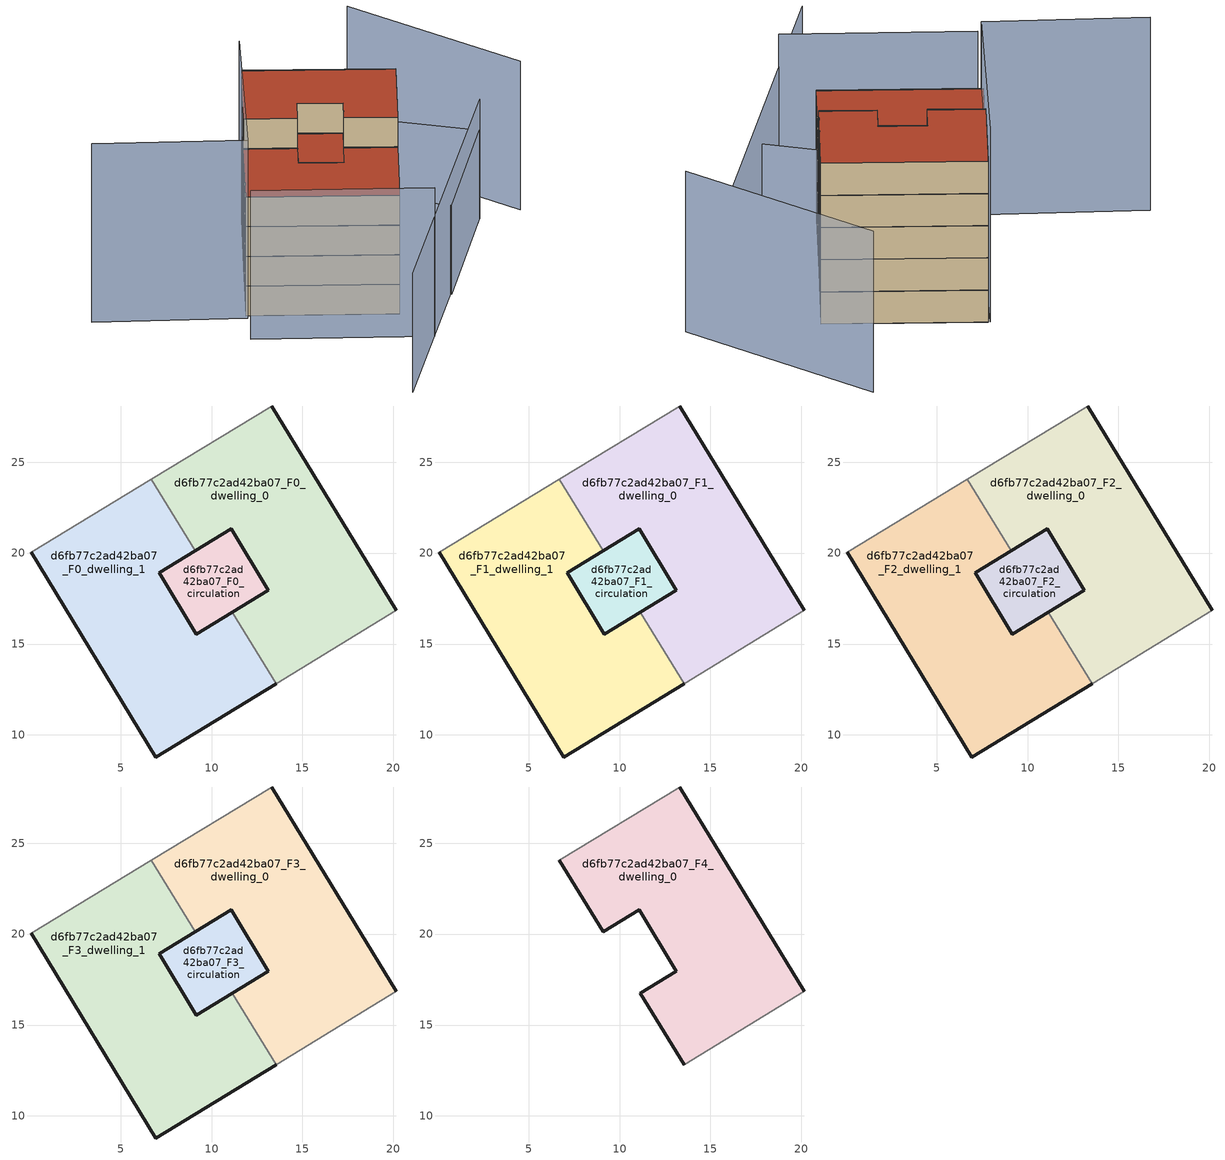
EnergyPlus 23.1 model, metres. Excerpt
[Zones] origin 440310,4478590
d6fb77c2ad42ba07_F0_dwelling_0
 floor ground (EU_floor_Construction): 20.15,16.84 13.3,28.08 6.7,24.06 9.09,20.12 11.08,21.33 13.13,17.96 11.15,16.75 13.55,12.82 z0
 wall outside (EU_wall_Construction): 11.15,16.75 13.13,17.96 11.08,21.33 9.09,20.12 / 13.3,28.08 20.15,16.84 z0:3
 wall adiabatic (EU_wall_Construction): 20.15,16.84 13.55,12.82 / 6.7,24.06 13.3,28.08 z0:3
 wall to d6fb77c2ad42ba07_F0_dwelling_1 (EU_wall_Construction): 13.55,12.82 11.15,16.75 / 9.09,20.12 6.7,24.06 z0:3
d6fb77c2ad42ba07_F0_dwelling_1
 floor ground (EU_floor_Construction): 13.55,12.82 11.15,16.75 9.17,15.54 7.11,18.92 9.09,20.12 6.7,24.06 0.09,20.03 6.95,8.79 z0
 wall outside (EU_wall_Construction): 9.09,20.12 7.11,18.92 9.17,15.54 11.15,16.75 / 13.55,12.82 6.95,8.79 0.09,20.03 z0:3
 wall adiabatic (EU_wall_Construction): 0.09,20.03 6.7,24.06 z0:3
d6fb77c2ad42ba07_F0_circulation
 floor ground (EU_floor_Construction): 13.13,17.96 11.08,21.33 7.11,18.92 9.17,15.54 z0
 wall outside (EU_wall_Construction): 13.13,17.96 9.17,15.54 7.11,18.92 11.08,21.33 13.13,17.96 z0:3
d6fb77c2ad42ba07_F1_dwelling_0
 floor to d6fb77c2ad42ba07_F0_dwelling_0 (EU_floor_Construction): 20.15,16.84 13.3,28.08 6.7,24.06 9.09,20.12 11.08,21.33 13.13,17.96 11.15,16.75 13.55,12.82 z3
 wall outside (EU_wall_Construction): 11.15,16.75 13.13,17.96 11.08,21.33 9.09,20.12 / 13.3,28.08 20.15,16.84 z3:6
 wall adiabatic (EU_wall_Construction): 20.15,16.84 13.55,12.82 / 6.7,24.06 13.3,28.08 z3:6
 wall to d6fb77c2ad42ba07_F1_dwelling_1 (EU_wall_Construction): 13.55,12.82 11.15,16.75 / 9.09,20.12 6.7,24.06 z3:6
d6fb77c2ad42ba07_F1_dwelling_1
 floor to d6fb77c2ad42ba07_F0_dwelling_1 (EU_floor_Construction): 13.55,12.82 11.15,16.75 9.17,15.54 7.11,18.92 9.09,20.12 6.7,24.06 0.09,20.03 6.94,8.79 z3
 wall outside (EU_wall_Construction): 9.09,20.12 7.11,18.92 9.17,15.54 11.15,16.75 / 13.55,12.82 6.95,8.79 0.09,20.03 z3:6
 wall adiabatic (EU_wall_Construction): 0.09,20.03 6.7,24.06 z3:6
d6fb77c2ad42ba07_F1_circulation
 floor to d6fb77c2ad42ba07_F0_circulation (EU_floor_Construction): 13.13,17.96 11.08,21.33 7.11,18.92 9.17,15.54 z3
 wall outside (EU_wall_Construction): 13.13,17.96 9.17,15.54 7.11,18.92 11.08,21.33 13.13,17.96 z3:6
d6fb77c2ad42ba07_F2_dwelling_0
 floor to d6fb77c2ad42ba07_F1_dwelling_0 (EU_floor_Construction): 20.15,16.84 13.3,28.08 6.7,24.06 9.09,20.12 11.08,21.33 13.13,17.96 11.15,16.75 13.55,12.82 z6
 wall outside (EU_wall_Construction): 11.15,16.75 13.13,17.96 11.08,21.33 9.09,20.12 / 13.3,28.08 20.15,16.84 z6:9
 wall adiabatic (EU_wall_Construction): 20.15,16.84 13.55,12.82 / 6.7,24.06 13.3,28.08 z6:9
 wall to d6fb77c2ad42ba07_F2_dwelling_1 (EU_wall_Construction): 13.55,12.82 11.15,16.75 / 9.09,20.12 6.7,24.06 z6:9
d6fb77c2ad42ba07_F2_dwelling_1
 floor to d6fb77c2ad42ba07_F1_dwelling_1 (EU_floor_Construction): 13.55,12.82 11.15,16.75 9.17,15.54 7.11,18.92 9.09,20.12 6.7,24.06 0.09,20.03 6.94,8.79 z6
 wall outside (EU_wall_Construction): 9.09,20.12 7.11,18.92 9.17,15.54 11.15,16.75 / 13.55,12.82 6.95,8.79 0.09,20.03 z6:9
 wall adiabatic (EU_wall_Construction): 0.09,20.03 6.7,24.06 z6:9
d6fb77c2ad42ba07_F2_circulation
 floor to d6fb77c2ad42ba07_F1_circulation (EU_floor_Construction): 13.13,17.96 11.08,21.33 7.11,18.92 9.17,15.54 z6
 wall outside (EU_wall_Construction): 13.13,17.96 9.17,15.54 7.11,18.92 11.08,21.33 13.13,17.96 z6:9
d6fb77c2ad42ba07_F3_dwelling_0
 floor to d6fb77c2ad42ba07_F2_dwelling_0 (EU_floor_Construction): 20.15,16.84 13.3,28.08 6.7,24.06 9.09,20.12 11.08,21.33 13.13,17.96 11.15,16.75 13.55,12.82 z9
 wall outside (EU_wall_Construction): 11.15,16.75 13.13,17.96 11.08,21.33 9.09,20.12 / 13.3,28.08 20.15,16.84 z9:12
 wall adiabatic (EU_wall_Construction): 20.15,16.84 13.55,12.82 / 6.7,24.06 13.3,28.08 z9:12
 wall to d6fb77c2ad42ba07_F3_dwelling_1 (EU_wall_Construction): 13.55,12.82 11.15,16.75 / 9.09,20.12 6.7,24.06 z9:12
d6fb77c2ad42ba07_F3_dwelling_1
 floor to d6fb77c2ad42ba07_F2_dwelling_1 (EU_floor_Construction): 13.55,12.82 11.15,16.75 9.17,15.54 7.11,18.92 9.09,20.12 6.7,24.06 0.09,20.03 6.94,8.79 z9
 wall outside (EU_wall_Construction): 9.09,20.12 7.11,18.92 9.17,15.54 11.15,16.75 / 13.55,12.82 6.95,8.79 0.09,20.03 z9:12
 wall adiabatic (EU_wall_Construction): 0.09,20.03 6.7,24.06 z9:12
 roof outside (EU_roof_Construction): 9.09,20.12 7.11,18.92 9.17,15.54 11.15,16.75 13.55,12.82 6.95,8.79 0.09,20.03 6.7,24.06 z12
d6fb77c2ad42ba07_F3_circulation
 floor to d6fb77c2ad42ba07_F2_circulation (EU_floor_Construction): 13.13,17.96 11.08,21.33 7.11,18.92 9.17,15.54 z9
 wall outside (EU_wall_Construction): 13.13,17.96 9.17,15.54 7.11,18.92 11.08,21.33 13.13,17.96 z9:12
 roof outside (EU_roof_Construction): 11.08,21.33 13.13,17.96 9.17,15.54 7.11,18.92 z12
d6fb77c2ad42ba07_F4_dwelling_0
 floor to d6fb77c2ad42ba07_F3_dwelling_0 (EU_floor_Construction): 20.15,16.84 13.3,28.08 6.7,24.06 9.09,20.12 11.08,21.33 13.13,17.96 11.15,16.75 13.55,12.82 z12
 wall outside (EU_wall_Construction): 13.55,12.82 11.15,16.75 13.13,17.96 11.08,21.33 9.09,20.12 6.7,24.06 / 13.3,28.08 20.15,16.84 z12:15
 wall adiabatic (EU_wall_Construction): 20.15,16.84 13.55,12.82 / 6.7,24.06 13.3,28.08 z12:15
 roof outside (EU_roof_Construction): 13.3,28.08 20.15,16.84 13.55,12.82 11.15,16.75 13.13,17.96 11.08,21.33 9.09,20.12 6.7,24.06 z15
shading: 26.46,8.21 26.7,25.4 / -2.87,17.81 5.4,4.47 z0:15; -3.21,1.62 23.56,10.55 z0:12; 21.06,17.21 23.37,10.49 / 23.37,10.49 11.89,6.54 / 11.89,6.54 9.58,13.26 / 9.58,13.26 21.06,17.21 z0:9; 13.16,28.19 -0.12,19.69 / -0.12,19.69 -7.3,30.91 z0:18
[Building]
EU S2 Campaign: North Axis=0; Terrain=City; Solar Distribution=FullExterior
[Site:Location]
Madrid: Latitude=40.5; Longitude=-3.5; Time Zone=1; Elevation=609
[SizingPeriod:WeatherFileDays]
AnnualSizingPeriod: Begin Month=1; Begin Day of Month=1; End Month=12; End Day of Month=31; Day of Week for Start Day=Monday; Use Weather File Daylight Saving Period=No; Use Weather File Rain and Snow Indicators=No
[MATERIAL]
EU_InternalMass_Material: Roughness=MediumRough; Thickness=0.1; Conductivity=1; Density=1800; Specific Heat=900; Thermal Absorptance=0.9; Solar Absorptance=0.7; Visible Absorptance=0.7
[MATERIAL:NOMASS] Roughness=MediumRough; Thermal Absorptance=0.9; Solar Absorptance=0.7; Visible Absorptance=0.7
Name | Thermal Resistance
EU_wall_NoMass | 0.609216
EU_roof_NoMass | 0.513268
EU_floor_NoMass | 0.568163
[CONSTRUCTION]
EU_wall_Construction: EU_wall_NoMass
EU_roof_Construction: EU_roof_NoMass
EU_floor_Construction: EU_floor_NoMass
EU_InternalMass_Construction: EU_InternalMass_Material
[ZONE] Type=1; Multiplier=1; Ceiling Height=autocalculate; Floor Area=autocalculate; Part of Total Floor Area=Yes
Name | Volume
d6fb77c2ad42ba07_F0_dwelling_0 | 277.998
d6fb77c2ad42ba07_F1_dwelling_0; d6fb77c2ad42ba07_F2_dwelling_0; d6fb77c2ad42ba07_F3_dwelling_0; d6fb77c2ad42ba07_F4_dwelling_0 | 277.999
d6fb77c2ad42ba07_F0_dwelling_1 | 278.009
d6fb77c2ad42ba07_F1_dwelling_1; d6fb77c2ad42ba07_F2_dwelling_1; d6fb77c2ad42ba07_F3_dwelling_1 | 278.008
d6fb77c2ad42ba07_F0_circulation | 54.9862
d6fb77c2ad42ba07_F1_circulation; d6fb77c2ad42ba07_F2_circulation; d6fb77c2ad42ba07_F3_circulation | 54.9858
[INTERNALMASS] Construction=EU_InternalMass_Construction
Name | Zone or ZoneList | Surface Area
d6fb77c2ad42ba07_F0_dwelling_0_EU_InternalMass | d6fb77c2ad42ba07_F0_dwelling_0 | 92.6662
d6fb77c2ad42ba07_F0_dwelling_1_EU_InternalMass | d6fb77c2ad42ba07_F0_dwelling_1 | 92.6662
d6fb77c2ad42ba07_F1_dwelling_0_EU_InternalMass | d6fb77c2ad42ba07_F1_dwelling_0 | 92.6662
d6fb77c2ad42ba07_F1_dwelling_1_EU_InternalMass | d6fb77c2ad42ba07_F1_dwelling_1 | 92.6662
d6fb77c2ad42ba07_F2_dwelling_0_EU_InternalMass | d6fb77c2ad42ba07_F2_dwelling_0 | 92.6662
d6fb77c2ad42ba07_F2_dwelling_1_EU_InternalMass | d6fb77c2ad42ba07_F2_dwelling_1 | 92.6662
d6fb77c2ad42ba07_F3_dwelling_0_EU_InternalMass | d6fb77c2ad42ba07_F3_dwelling_0 | 92.6662
d6fb77c2ad42ba07_F3_dwelling_1_EU_InternalMass | d6fb77c2ad42ba07_F3_dwelling_1 | 92.6662
d6fb77c2ad42ba07_F4_dwelling_0_EU_InternalMass | d6fb77c2ad42ba07_F4_dwelling_0 | 203.665
[OTHEREQUIPMENT] Fuel Type=Electricity; Design Level Calculation Method=Watts/Area; Power per Zone Floor Area=1; Fraction Latent=0; Fraction Radiant=0; Fraction Lost=0; Carbon Dioxide Generation Rate=0; EndUse Subcategory=EU_Step8_InternalGains
Name | Zone or ZoneList or Space or SpaceList | Schedule
EU_Step8_InternalGain_d6fb77c2ad42ba07_F0_dwelling_0_f000 | d6fb77c2ad42ba07_F0_dwelling_0 | EU_Step8_GainSchedule_d6fb77c2ad42ba07_F0_dwelling_0_f000
EU_Step8_InternalGain_d6fb77c2ad42ba07_F0_dwelling_1_f000 | d6fb77c2ad42ba07_F0_dwelling_1 | EU_Step8_GainSchedule_d6fb77c2ad42ba07_F0_dwelling_1_f000
EU_Step8_InternalGain_d6fb77c2ad42ba07_F1_dwelling_0_f000 | d6fb77c2ad42ba07_F1_dwelling_0 | EU_Step8_GainSchedule_d6fb77c2ad42ba07_F1_dwelling_0_f000
EU_Step8_InternalGain_d6fb77c2ad42ba07_F1_dwelling_1_f000 | d6fb77c2ad42ba07_F1_dwelling_1 | EU_Step8_GainSchedule_d6fb77c2ad42ba07_F1_dwelling_1_f000
EU_Step8_InternalGain_d6fb77c2ad42ba07_F2_dwelling_0_f000 | d6fb77c2ad42ba07_F2_dwelling_0 | EU_Step8_GainSchedule_d6fb77c2ad42ba07_F2_dwelling_0_f000
EU_Step8_InternalGain_d6fb77c2ad42ba07_F2_dwelling_1_f000 | d6fb77c2ad42ba07_F2_dwelling_1 | EU_Step8_GainSchedule_d6fb77c2ad42ba07_F2_dwelling_1_f000
EU_Step8_InternalGain_d6fb77c2ad42ba07_F3_dwelling_0_f000 | d6fb77c2ad42ba07_F3_dwelling_0 | EU_Step8_GainSchedule_d6fb77c2ad42ba07_F3_dwelling_0_f000
EU_Step8_InternalGain_d6fb77c2ad42ba07_F3_dwelling_1_f000 | d6fb77c2ad42ba07_F3_dwelling_1 | EU_Step8_GainSchedule_d6fb77c2ad42ba07_F3_dwelling_1_f000
EU_Step8_InternalGain_d6fb77c2ad42ba07_F4_dwelling_0_f000 | d6fb77c2ad42ba07_F4_dwelling_0 | EU_Step8_GainSchedule_d6fb77c2ad42ba07_F4_dwelling_0_f000
[ZONEINFILTRATION:DESIGNFLOWRATE] Schedule=EU_AlwaysOn; Design Flow Rate Calculation Method=Flow/Area; Flow Rate per Floor Area=0.0005; Constant Term Coefficient=1; Temperature Term Coefficient=0; Velocity Term Coefficient=0; Velocity Squared Term Coefficient=0
Name | Zone or ZoneList or Space or SpaceList
EU_Circulation_Infiltration_d6fb77c2ad42ba07_F0_circulation | d6fb77c2ad42ba07_F0_circulation
EU_Circulation_Infiltration_d6fb77c2ad42ba07_F1_circulation | d6fb77c2ad42ba07_F1_circulation
EU_Circulation_Infiltration_d6fb77c2ad42ba07_F2_circulation | d6fb77c2ad42ba07_F2_circulation
EU_Circulation_Infiltration_d6fb77c2ad42ba07_F3_circulation | d6fb77c2ad42ba07_F3_circulation
[ZONEVENTILATION:DESIGNFLOWRATE] Schedule=EU_AlwaysOn; Design Flow Rate Calculation Method=AirChanges/Hour; Air Changes per Hour=0.752966; Ventilation Type=Natural; Fan Pressure Rise=0; Fan Total Efficiency=1; Constant Term Coefficient=1; Temperature Term Coefficient=0; Velocity Term Coefficient=0; Velocity Squared Term Coefficient=0; Minimum Indoor Temperature=-100; Maximum Indoor Temperature=100; Delta Temperature=-100; Minimum Outdoor Temperature=-100; Maximum Outdoor Temperature=100; Maximum Wind Speed=40
Name | Zone or ZoneList or Space or SpaceList
EU_ConstantAir_d6fb77c2ad42ba07_F0_dwelling_0 | d6fb77c2ad42ba07_F0_dwelling_0
EU_ConstantAir_d6fb77c2ad42ba07_F0_dwelling_1 | d6fb77c2ad42ba07_F0_dwelling_1
EU_ConstantAir_d6fb77c2ad42ba07_F1_dwelling_0 | d6fb77c2ad42ba07_F1_dwelling_0
EU_ConstantAir_d6fb77c2ad42ba07_F1_dwelling_1 | d6fb77c2ad42ba07_F1_dwelling_1
EU_ConstantAir_d6fb77c2ad42ba07_F2_dwelling_0 | d6fb77c2ad42ba07_F2_dwelling_0
EU_ConstantAir_d6fb77c2ad42ba07_F2_dwelling_1 | d6fb77c2ad42ba07_F2_dwelling_1
EU_ConstantAir_d6fb77c2ad42ba07_F3_dwelling_0 | d6fb77c2ad42ba07_F3_dwelling_0
EU_ConstantAir_d6fb77c2ad42ba07_F3_dwelling_1 | d6fb77c2ad42ba07_F3_dwelling_1
EU_ConstantAir_d6fb77c2ad42ba07_F4_dwelling_0 | d6fb77c2ad42ba07_F4_dwelling_0
[HVACTEMPLATE:THERMOSTAT] Constant Heating Setpoint=20; Constant Cooling Setpoint=50
EU_HeatOnly_d6fb77c2ad42ba07_F0_dwelling_0; EU_HeatOnly_d6fb77c2ad42ba07_F0_dwelling_1; EU_HeatOnly_d6fb77c2ad42ba07_F1_dwelling_0; EU_HeatOnly_d6fb77c2ad42ba07_F1_dwelling_1; EU_HeatOnly_d6fb77c2ad42ba07_F2_dwelling_0; EU_HeatOnly_d6fb77c2ad42ba07_F2_dwelling_1; EU_HeatOnly_d6fb77c2ad42ba07_F3_dwelling_0; EU_HeatOnly_d6fb77c2ad42ba07_F3_dwelling_1; EU_HeatOnly_d6fb77c2ad42ba07_F4_dwelling_0
[HVACTEMPLATE:ZONE:IDEALLOADSAIRSYSTEM] System Availability Schedule=EU_AlwaysOn; Maximum Heating Supply Air Temperature=50; Minimum Cooling Supply Air Temperature=13; Maximum Heating Supply Air Humidity Ratio=0.0156; Minimum Cooling Supply Air Humidity Ratio=0.0077; Heating Limit=NoLimit; Cooling Limit=NoLimit; Heating Availability Schedule=EU_AlwaysOn; Cooling Availability Schedule=EU_CoolingOff; Dehumidification Control Type=ConstantSensibleHeatRatio; Cooling Sensible Heat Ratio=0.7; Dehumidification Setpoint=60; Humidification Control Type=None; Humidification Setpoint=30; Outdoor Air Method=None; Outdoor Air Flow Rate per Person=0.00944; Outdoor Air Flow Rate per Zone Floor Area=0; Outdoor Air Flow Rate per Zone=0; Demand Controlled Ventilation Type=None; Outdoor Air Economizer Type=NoEconomizer; Heat Recovery Type=None; Sensible Heat Recovery Effectiveness=0.7; Latent Heat Recovery Effectiveness=0.65
Name | Template Thermostat
d6fb77c2ad42ba07_F0_dwelling_0 | EU_HeatOnly_d6fb77c2ad42ba07_F0_dwelling_0
d6fb77c2ad42ba07_F0_dwelling_1 | EU_HeatOnly_d6fb77c2ad42ba07_F0_dwelling_1
d6fb77c2ad42ba07_F1_dwelling_0 | EU_HeatOnly_d6fb77c2ad42ba07_F1_dwelling_0
d6fb77c2ad42ba07_F1_dwelling_1 | EU_HeatOnly_d6fb77c2ad42ba07_F1_dwelling_1
d6fb77c2ad42ba07_F2_dwelling_0 | EU_HeatOnly_d6fb77c2ad42ba07_F2_dwelling_0
d6fb77c2ad42ba07_F2_dwelling_1 | EU_HeatOnly_d6fb77c2ad42ba07_F2_dwelling_1
d6fb77c2ad42ba07_F3_dwelling_0 | EU_HeatOnly_d6fb77c2ad42ba07_F3_dwelling_0
d6fb77c2ad42ba07_F3_dwelling_1 | EU_HeatOnly_d6fb77c2ad42ba07_F3_dwelling_1
d6fb77c2ad42ba07_F4_dwelling_0 | EU_HeatOnly_d6fb77c2ad42ba07_F4_dwelling_0
[SIZING:ZONE] Zone Cooling Design Supply Air Temperature Input Method=SupplyAirTemperature; Zone Cooling Design Supply Air Temperature=13; Zone Heating Design Supply Air Temperature Input Method=SupplyAirTemperature; Zone Heating Design Supply Air Temperature=50; Zone Cooling Design Supply Air Humidity Ratio=0.008; Zone Heating Design Supply Air Humidity Ratio=0.008; Cooling Design Air Flow Method=DesignDay; Cooling Design Air Flow Rate=0; Cooling Minimum Air Flow per Zone Floor Area=0.000762; Cooling Minimum Air Flow=0; Cooling Minimum Air Flow Fraction=0.2; Heating Design Air Flow Method=DesignDay; Heating Design Air Flow Rate=0; Heating Maximum Air Flow per Zone Floor Area=0.002032; Heating Maximum Air Flow=0.141576; Heating Maximum Air Flow Fraction=0.3; Account for Dedicated Outdoor Air System=No; Dedicated Outdoor Air System Control Strategy=NeutralSupplyAir; Dedicated Outdoor Air Low Setpoint Temperature for Design=autosize; Dedicated Outdoor Air High Setpoint Temperature for Design=autosize; Zone Load Sizing Method=Sensible Load Only No Latent Load; Zone Latent Cooling Design Supply Air Humidity Ratio Input Method=HumidityRatioDifference; Zone Cooling Design Supply Air Humidity Ratio Difference=0.005; Zone Latent Heating Design Supply Air Humidity Ratio Input Method=HumidityRatioDifference; Zone Humidification Design Supply Air Humidity Ratio Difference=0.005
d6fb77c2ad42ba07_F0_dwelling_0; d6fb77c2ad42ba07_F0_dwelling_1; d6fb77c2ad42ba07_F1_dwelling_0; d6fb77c2ad42ba07_F1_dwelling_1; d6fb77c2ad42ba07_F2_dwelling_0; d6fb77c2ad42ba07_F2_dwelling_1; d6fb77c2ad42ba07_F3_dwelling_0; d6fb77c2ad42ba07_F3_dwelling_1; d6fb77c2ad42ba07_F4_dwelling_0
[SCHEDULE:CONSTANT]
Name | Hourly Value
EU_AlwaysOn | 1
EU_CoolingOff | 0
[SCHEDULE:FILE] Column Number=1; Rows to Skip at Top=0; Number of Hours of Data=8760; Column Separator=Comma; Interpolate to Timestep=No; Minutes per Item=60; Adjust Schedule for Daylight Savings=Yes
Name | File
EU_Step8_GainSchedule_d6fb77c2ad42ba07_F0_dwelling_0_f000 | ../../schedules/d6fb77c2ad42ba07/d6fb77c2ad42ba07_F0_dwelling_0_f000_gain.csv
EU_Step8_GainSchedule_d6fb77c2ad42ba07_F0_dwelling_1_f000 | ../../schedules/d6fb77c2ad42ba07/d6fb77c2ad42ba07_F0_dwelling_1_f000_gain.csv
EU_Step8_GainSchedule_d6fb77c2ad42ba07_F1_dwelling_0_f000 | ../../schedules/d6fb77c2ad42ba07/d6fb77c2ad42ba07_F1_dwelling_0_f000_gain.csv
EU_Step8_GainSchedule_d6fb77c2ad42ba07_F1_dwelling_1_f000 | ../../schedules/d6fb77c2ad42ba07/d6fb77c2ad42ba07_F1_dwelling_1_f000_gain.csv
EU_Step8_GainSchedule_d6fb77c2ad42ba07_F2_dwelling_0_f000 | ../../schedules/d6fb77c2ad42ba07/d6fb77c2ad42ba07_F2_dwelling_0_f000_gain.csv
EU_Step8_GainSchedule_d6fb77c2ad42ba07_F2_dwelling_1_f000 | ../../schedules/d6fb77c2ad42ba07/d6fb77c2ad42ba07_F2_dwelling_1_f000_gain.csv
EU_Step8_GainSchedule_d6fb77c2ad42ba07_F3_dwelling_0_f000 | ../../schedules/d6fb77c2ad42ba07/d6fb77c2ad42ba07_F3_dwelling_0_f000_gain.csv
EU_Step8_GainSchedule_d6fb77c2ad42ba07_F3_dwelling_1_f000 | ../../schedules/d6fb77c2ad42ba07/d6fb77c2ad42ba07_F3_dwelling_1_f000_gain.csv
EU_Step8_GainSchedule_d6fb77c2ad42ba07_F4_dwelling_0_f000 | ../../schedules/d6fb77c2ad42ba07/d6fb77c2ad42ba07_F4_dwelling_0_f000_gain.csv
